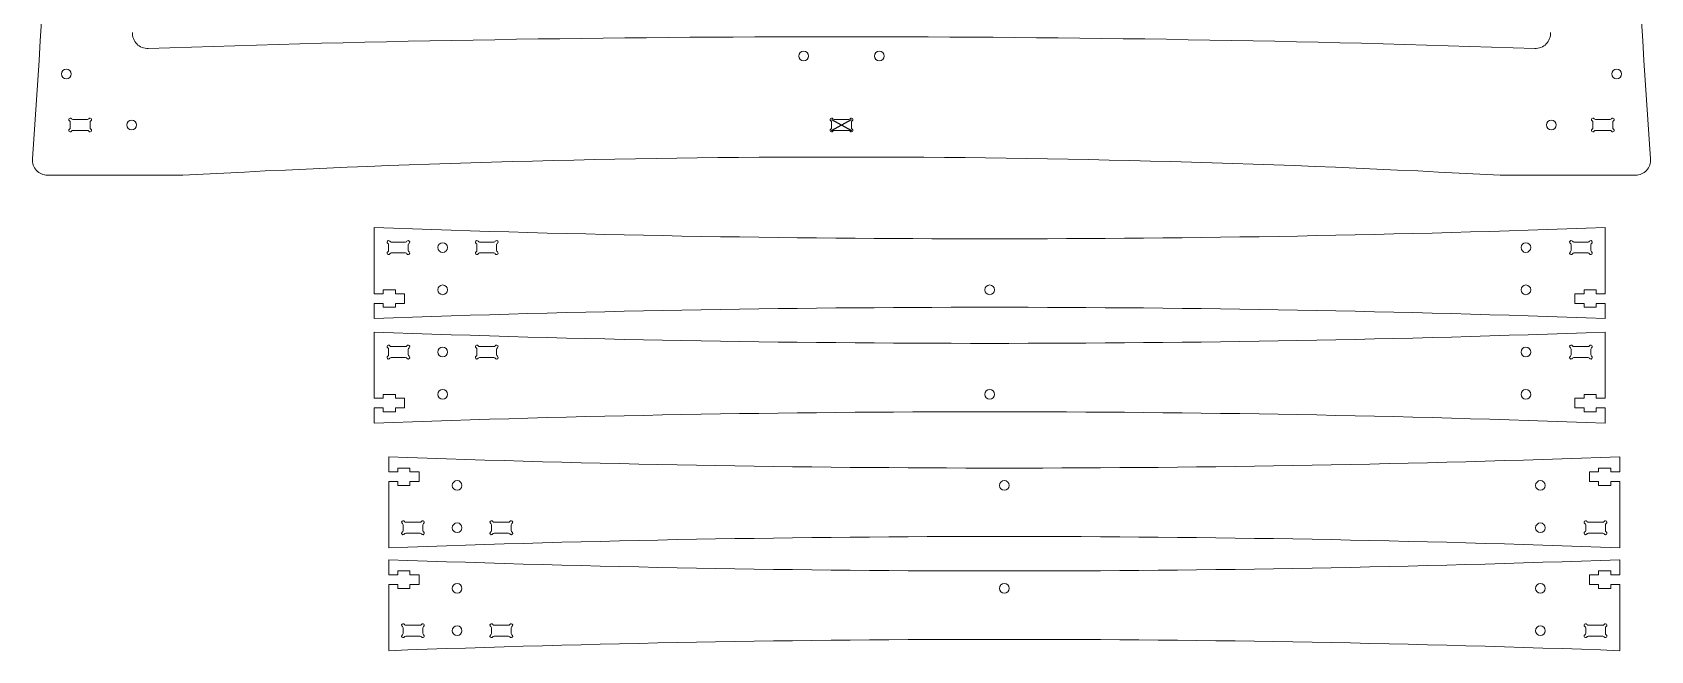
# Model space of a CAD drawing. Header units: millimetres. Extents: x 192 to 1330, y -609 to 15.
# Drawn here: x 192 to 726, y -569 to -365 of the extents above; entities that cross this region are included whole.
import ezdxf

# ---------------------------------------------------------------- set-up
doc = ezdxf.new("R2010")
doc.units = ezdxf.units.MM

msp = doc.modelspace()

# ---------------------------------------------------------------- linework, layer by layer
at = {"color": 7, "linetype": 'Continuous', "lineweight": 15}
for p, q in [((204.99, -396.1), (204.99, -394.24)), ((205.86, -393.37), (210.63, -393.37)), ((211.49, -394.24), (211.49, -396.1)), ((456.04, -396.1), (456.04, -394.24)), ((456.91, -393.37), (461.68, -393.37)), ((462.54, -394.24), (462.54, -396.1)), ((707.1, -396.1), (707.1, -394.24)), ((707.96, -393.37), (712.73, -393.37)), ((713.6, -394.24), (713.6, -396.1)), ((210.63, -396.97), (205.86, -396.97)), ((461.68, -396.97), (456.91, -396.97)), ((712.73, -396.97), (707.96, -396.97)), ((197.48, -411.76), (242.07, -411.76)), ((676.52, -411.76), (721.11, -411.76)), ((305.18, -429.01), (305.18, -450.82)), ((711.14, -450.82), (711.14, -429.01)), ((309.93, -436.53), (309.93, -434.67)), ((310.79, -433.8), (315.56, -433.8)), ((315.56, -437.4), (310.79, -437.4)), ((316.43, -434.67), (316.43, -436.53)), ((339.07, -434.67), (339.07, -436.53)), ((344.7, -433.8), (339.93, -433.8)), ((339.93, -437.4), (344.7, -437.4)), ((345.57, -436.53), (345.57, -434.67)), ((699.89, -434.67), (699.89, -436.53)), ((705.52, -433.8), (700.76, -433.8)), ((700.76, -437.4), (705.52, -437.4)), ((706.39, -436.53), (706.39, -434.67)), ((308.18, -450.82), (305.18, -450.82)), ((312.18, -449.55), (308.18, -449.55)), ((308.18, -449.55), (308.18, -450.82)), ((312.18, -450.82), (312.18, -449.55)), ((315.18, -450.82), (312.18, -450.82)), ((315.18, -454.02), (315.18, -450.82)), ((704.14, -450.82), (701.14, -450.82)), ((701.14, -450.82), (701.14, -454.02)), ((708.14, -449.55), (704.14, -449.55)), ((704.14, -449.55), (704.14, -450.82)), ((708.14, -450.82), (708.14, -449.55)), ((711.14, -450.82), (708.14, -450.82)), ((305.18, -454.02), (305.18, -459.01)), ((305.18, -454.02), (308.18, -454.02)), ((308.18, -454.02), (308.18, -455.29)), ((308.18, -455.29), (312.18, -455.29)), ((312.18, -454.02), (315.18, -454.02)), ((312.18, -455.29), (312.18, -454.02)), ((701.14, -454.02), (704.14, -454.02)), ((704.14, -454.02), (704.14, -455.29)), ((704.14, -455.29), (708.14, -455.29)), ((708.14, -455.29), (708.14, -454.02)), ((708.14, -454.02), (711.14, -454.02)), ((711.14, -459.01), (711.14, -454.02)), ((305.18, -463.48), (305.18, -485.29)), ((711.14, -485.29), (711.14, -463.48)), ((309.93, -471.01), (309.93, -469.14)), ((310.79, -468.27), (315.56, -468.27)), ((316.43, -469.14), (316.43, -471.01)), ((339.07, -469.14), (339.07, -471.01)), ((344.7, -468.27), (339.93, -468.27)), ((345.57, -471.01), (345.57, -469.14)), ((699.89, -469.14), (699.89, -471.01)), ((705.52, -468.27), (700.76, -468.27)), ((706.39, -471.01), (706.39, -469.14)), ((315.56, -471.87), (310.79, -471.87)), ((339.93, -471.87), (344.7, -471.87)), ((700.76, -471.87), (705.52, -471.87)), ((308.18, -485.29), (305.18, -485.29)), ((312.18, -484.02), (308.18, -484.02)), ((308.18, -484.02), (308.18, -485.29)), ((312.18, -485.29), (312.18, -484.02)), ((315.18, -485.29), (312.18, -485.29)), ((315.18, -488.49), (315.18, -485.29)), ((701.14, -485.29), (701.14, -488.49)), ((704.14, -485.29), (701.14, -485.29)), ((708.14, -484.02), (704.14, -484.02)), ((704.14, -484.02), (704.14, -485.29)), ((708.14, -485.29), (708.14, -484.02)), ((711.14, -485.29), (708.14, -485.29)), ((305.18, -488.49), (305.18, -493.48)), ((305.18, -488.49), (308.18, -488.49)), ((308.18, -488.49), (308.18, -489.76)), ((308.18, -489.76), (312.18, -489.76)), ((312.18, -489.76), (312.18, -488.49)), ((312.18, -488.49), (315.18, -488.49)), ((701.14, -488.49), (704.14, -488.49)), ((704.14, -488.49), (704.14, -489.76)), ((704.14, -489.76), (708.14, -489.76)), ((708.14, -489.76), (708.14, -488.49)), ((708.14, -488.49), (711.14, -488.49)), ((711.14, -493.48), (711.14, -488.49)), ((309.98, -509.6), (309.98, -504.61)), ((715.94, -504.61), (715.94, -509.6)), ((309.98, -509.6), (312.98, -509.6)), ((312.98, -508.33), (316.98, -508.33)), ((312.98, -509.6), (312.98, -508.33)), ((316.98, -508.33), (316.98, -509.6)), ((316.98, -509.6), (319.98, -509.6)), ((319.98, -509.6), (319.98, -512.8)), ((705.94, -512.8), (705.94, -509.6)), ((705.94, -509.6), (708.94, -509.6)), ((708.94, -508.33), (712.94, -508.33)), ((708.94, -509.6), (708.94, -508.33)), ((712.94, -508.33), (712.94, -509.6)), ((712.94, -509.6), (715.94, -509.6)), ((309.98, -534.61), (309.98, -512.8)), ((312.98, -512.8), (309.98, -512.8)), ((312.98, -514.07), (312.98, -512.8)), ((316.98, -514.07), (312.98, -514.07)), ((316.98, -512.8), (316.98, -514.07)), ((319.98, -512.8), (316.98, -512.8)), ((708.94, -512.8), (705.94, -512.8)), ((708.94, -514.07), (708.94, -512.8)), ((712.94, -514.07), (708.94, -514.07)), ((715.94, -512.8), (712.94, -512.8)), ((712.94, -512.8), (712.94, -514.07)), ((715.94, -512.8), (715.94, -534.61)), ((314.73, -527.09), (314.73, -528.96)), ((320.36, -526.23), (315.6, -526.23)), ((321.23, -528.96), (321.23, -527.09)), ((343.87, -528.96), (343.87, -527.09)), ((344.73, -526.23), (349.5, -526.23)), ((350.37, -527.09), (350.37, -528.96)), ((704.69, -528.96), (704.69, -527.09)), ((705.56, -526.23), (710.33, -526.23)), ((711.19, -527.09), (711.19, -528.96)), ((315.6, -529.83), (320.36, -529.83)), ((349.5, -529.83), (344.73, -529.83)), ((710.33, -529.83), (705.56, -529.83)), ((309.98, -543.54), (309.98, -538.55)), ((715.94, -538.55), (715.94, -543.54)), ((309.98, -543.54), (312.98, -543.54)), ((312.98, -542.27), (316.98, -542.27)), ((312.98, -543.54), (312.98, -542.27)), ((316.98, -542.27), (316.98, -543.54)), ((316.98, -543.54), (319.98, -543.54)), ((319.98, -543.54), (319.98, -546.74)), ((705.94, -543.54), (708.94, -543.54)), ((705.94, -546.74), (705.94, -543.54)), ((708.94, -542.27), (712.94, -542.27)), ((708.94, -543.54), (708.94, -542.27)), ((712.94, -542.27), (712.94, -543.54)), ((712.94, -543.54), (715.94, -543.54)), ((309.98, -568.55), (309.98, -546.74)), ((312.98, -546.74), (309.98, -546.74)), ((312.98, -548.01), (312.98, -546.74)), ((316.98, -548.01), (312.98, -548.01)), ((316.98, -546.74), (316.98, -548.01)), ((319.98, -546.74), (316.98, -546.74)), ((708.94, -546.74), (705.94, -546.74)), ((708.94, -548.01), (708.94, -546.74)), ((712.94, -548.01), (708.94, -548.01)), ((712.94, -546.74), (712.94, -548.01)), ((715.94, -546.74), (712.94, -546.74)), ((715.94, -546.74), (715.94, -568.55)), ((320.36, -560.17), (315.6, -560.17)), ((344.73, -560.17), (349.5, -560.17)), ((705.56, -560.17), (710.33, -560.17)), ((314.73, -561.03), (314.73, -562.9)), ((315.6, -563.77), (320.36, -563.77)), ((321.23, -562.9), (321.23, -561.03)), ((343.87, -562.9), (343.87, -561.03)), ((349.5, -563.77), (344.73, -563.77)), ((350.37, -561.03), (350.37, -562.9)), ((704.69, -562.9), (704.69, -561.03)), ((710.33, -563.77), (705.56, -563.77)), ((711.19, -561.03), (711.19, -562.9))]:
    msp.add_line(p, q, dxfattribs=at)
for p, q in [((456.04, -396.97), (462.54, -393.37)), ((456.04, -393.37), (462.54, -396.97))]:
    msp.add_line(p, q)
for centre in [(446.84, -372.43), (471.75, -372.43), (203.65, -378.35), (714.94, -378.35), (225.24, -395.17), (693.35, -395.17), (327.75, -435.6), (684.97, -435.6), (327.75, -449.55), (508.16, -449.55), (684.97, -449.55), (327.75, -470.07), (684.97, -470.07), (327.75, -484.02), (508.16, -484.02), (684.97, -484.02), (332.55, -514.07), (512.96, -514.07), (689.77, -514.07), (332.55, -528.03), (689.77, -528.03), (332.55, -548.01), (512.96, -548.01), (689.77, -548.01), (332.55, -561.97), (689.77, -561.97)]:
    msp.add_circle(centre, 1.6, dxfattribs=at)
for centre, radius, start, end in [((-2661.17, -198.37), 2861.24, 355.83115, 4.1616), ((3579.76, -198.37), 2861.24, 175.8384, 184.16885), ((230.47, -364.93), 5, 176.5227, 272.7674), ((459.29, -7164.19), 6798.11, 88.073058, 91.926942), ((688.12, -364.93), 5, 267.2326, 3.4773), ((204.99, -393.37), 0.5, 30, 240), ((204.49, -394.24), 0.5, 0, 60), ((205.86, -392.87), 0.5, 210, 270), ((210.63, -392.87), 0.5, 270, 330), ((211.49, -393.37), 0.5, 300, 150), ((211.99, -394.24), 0.5, 120, 180), ((456.04, -393.37), 0.5, 30, 240), ((455.54, -394.24), 0.5, 0, 60), ((456.91, -392.87), 0.5, 210, 270), ((461.68, -392.87), 0.5, 270, 330), ((462.54, -393.37), 0.5, 300, 150), ((463.04, -394.24), 0.5, 120, 180), ((707.1, -393.37), 0.5, 30, 240), ((706.6, -394.24), 0.5, 0, 60), ((707.96, -392.87), 0.5, 210, 270), ((712.73, -392.87), 0.5, 270, 330), ((713.6, -393.37), 0.5, 300, 150), ((714.1, -394.24), 0.5, 120, 180), ((204.99, -396.97), 0.5, 120, 330), ((204.49, -396.1), 0.5, 300, 0), ((205.86, -397.47), 0.5, 90, 150), ((210.63, -397.47), 0.5, 30, 90), ((211.49, -396.97), 0.5, 210, 60), ((211.99, -396.1), 0.5, 180, 240), ((456.04, -396.97), 0.5, 120, 330), ((455.54, -396.1), 0.5, 300, 0), ((456.91, -397.47), 0.5, 90, 150), ((461.68, -397.47), 0.5, 30, 90), ((462.54, -396.97), 0.5, 210, 60), ((463.04, -396.1), 0.5, 180, 240), ((707.1, -396.97), 0.5, 120, 330), ((706.6, -396.1), 0.5, 300, 0), ((707.96, -397.47), 0.5, 90, 150), ((712.73, -397.47), 0.5, 30, 90), ((713.6, -396.97), 0.5, 210, 60), ((714.1, -396.1), 0.5, 180, 240), ((197.48, -406.76), 5, 175.5072, 270), ((459.29, -4325.22), 3919.48, 86.82288, 93.17712), ((721.11, -406.76), 5, 270, 4.4928), ((508.16, 5104.3), 5537.03, 267.89912, 272.10088), ((309.93, -433.8), 0.5, 30, 240), ((309.93, -437.4), 0.5, 120, 330), ((309.43, -434.67), 0.5, 0, 60), ((309.43, -436.53), 0.5, 300, 0), ((310.79, -433.3), 0.5, 210, 270), ((310.79, -437.9), 0.5, 90, 150), ((315.56, -433.3), 0.5, 270, 330), ((315.56, -437.9), 0.5, 30, 90), ((316.43, -433.8), 0.5, 300, 150), ((316.43, -437.4), 0.5, 210, 60), ((316.93, -434.67), 0.5, 120, 180), ((316.93, -436.53), 0.5, 180, 240), ((339.07, -433.8), 0.5, 30, 240), ((339.07, -437.4), 0.5, 120, 330), ((338.57, -434.67), 0.5, 0, 60), ((338.57, -436.53), 0.5, 300, 0), ((339.93, -433.3), 0.5, 210, 270), ((339.93, -437.9), 0.5, 90, 150), ((344.7, -433.3), 0.5, 270, 330), ((344.7, -437.9), 0.5, 30, 90), ((345.57, -433.8), 0.5, 300, 150), ((345.57, -437.4), 0.5, 210, 60), ((346.07, -434.67), 0.5, 120, 180), ((346.07, -436.53), 0.5, 180, 240), ((699.89, -433.8), 0.5, 30, 240), ((699.89, -437.4), 0.5, 120, 330), ((699.39, -434.67), 0.5, 0, 60), ((699.39, -436.53), 0.5, 300, 0), ((700.76, -433.3), 0.5, 210, 270), ((700.76, -437.9), 0.5, 90, 150), ((705.52, -433.3), 0.5, 270, 330), ((705.52, -437.9), 0.5, 30, 90), ((706.39, -433.8), 0.5, 300, 150), ((706.39, -437.4), 0.5, 210, 60), ((706.89, -434.67), 0.5, 120, 180), ((706.89, -436.53), 0.5, 180, 240), ((508.16, -5992.33), 5537.03, 87.89912, 92.10088), ((508.16, 5069.83), 5537.03, 267.89912, 272.10088), ((309.93, -468.27), 0.5, 30, 240), ((309.43, -469.14), 0.5, 0, 60), ((310.79, -467.77), 0.5, 210, 270), ((315.56, -467.77), 0.5, 270, 330), ((316.43, -468.27), 0.5, 300, 150), ((316.93, -469.14), 0.5, 120, 180), ((339.07, -468.27), 0.5, 30, 240), ((338.57, -469.14), 0.5, 0, 60), ((339.93, -467.77), 0.5, 210, 270), ((344.7, -467.77), 0.5, 270, 330), ((345.57, -468.27), 0.5, 300, 150), ((346.07, -469.14), 0.5, 120, 180), ((699.89, -468.27), 0.5, 30, 240), ((699.39, -469.14), 0.5, 0, 60), ((700.76, -467.77), 0.5, 210, 270), ((705.52, -467.77), 0.5, 270, 330), ((706.39, -468.27), 0.5, 300, 150), ((706.89, -469.14), 0.5, 120, 180), ((309.93, -471.87), 0.5, 120, 330), ((309.43, -471.01), 0.5, 300, 0), ((310.79, -472.37), 0.5, 90, 150), ((315.56, -472.37), 0.5, 30, 90), ((316.43, -471.87), 0.5, 210, 60), ((316.93, -471.01), 0.5, 180, 240), ((339.07, -471.87), 0.5, 120, 330), ((338.57, -471.01), 0.5, 300, 0), ((339.93, -472.37), 0.5, 90, 150), ((344.7, -472.37), 0.5, 30, 90), ((345.57, -471.87), 0.5, 210, 60), ((346.07, -471.01), 0.5, 180, 240), ((699.89, -471.87), 0.5, 120, 330), ((699.39, -471.01), 0.5, 300, 0), ((700.76, -472.37), 0.5, 90, 150), ((705.52, -472.37), 0.5, 30, 90), ((706.39, -471.87), 0.5, 210, 60), ((706.89, -471.01), 0.5, 180, 240), ((508.16, -6026.8), 5537.03, 87.89912, 92.10088), ((512.96, 5028.7), 5537.03, 267.89912, 272.10088), ((314.73, -526.23), 0.5, 30, 240), ((314.23, -527.09), 0.5, 0, 60), ((315.6, -525.73), 0.5, 210, 270), ((320.36, -525.73), 0.5, 270, 330), ((321.23, -526.23), 0.5, 300, 150), ((321.73, -527.09), 0.5, 120, 180), ((343.87, -526.23), 0.5, 30, 240), ((343.37, -527.09), 0.5, 0, 60), ((344.73, -525.73), 0.5, 210, 270), ((349.5, -525.73), 0.5, 270, 330), ((350.37, -526.23), 0.5, 300, 150), ((350.87, -527.09), 0.5, 120, 180), ((704.69, -526.23), 0.5, 30, 240), ((704.19, -527.09), 0.5, 0, 60), ((705.56, -525.73), 0.5, 210, 270), ((710.33, -525.73), 0.5, 270, 330), ((711.19, -526.23), 0.5, 300, 150), ((711.69, -527.09), 0.5, 120, 180), ((512.96, -6067.93), 5537.03, 87.89912, 92.10088), ((314.73, -529.83), 0.5, 120, 330), ((314.23, -528.96), 0.5, 300, 0), ((315.6, -530.33), 0.5, 90, 150), ((320.36, -530.33), 0.5, 30, 90), ((321.23, -529.83), 0.5, 210, 60), ((321.73, -528.96), 0.5, 180, 240), ((343.87, -529.83), 0.5, 120, 330), ((343.37, -528.96), 0.5, 300, 0), ((344.73, -530.33), 0.5, 90, 150), ((349.5, -530.33), 0.5, 30, 90), ((350.37, -529.83), 0.5, 210, 60), ((350.87, -528.96), 0.5, 180, 240), ((704.69, -529.83), 0.5, 120, 330), ((704.19, -528.96), 0.5, 300, 0), ((705.56, -530.33), 0.5, 90, 150), ((710.33, -530.33), 0.5, 30, 90), ((711.19, -529.83), 0.5, 210, 60), ((711.69, -528.96), 0.5, 180, 240), ((512.96, 4994.76), 5537.03, 267.89912, 272.10088), ((314.73, -560.17), 0.5, 30, 240), ((315.6, -559.67), 0.5, 210, 270), ((320.36, -559.67), 0.5, 270, 330), ((321.23, -560.17), 0.5, 300, 150), ((343.87, -560.17), 0.5, 30, 240), ((344.73, -559.67), 0.5, 210, 270), ((349.5, -559.67), 0.5, 270, 330), ((350.37, -560.17), 0.5, 300, 150), ((704.69, -560.17), 0.5, 30, 240), ((705.56, -559.67), 0.5, 210, 270), ((710.33, -559.67), 0.5, 270, 330), ((711.19, -560.17), 0.5, 300, 150), ((512.96, -6101.87), 5537.03, 87.89912, 92.10088), ((314.73, -563.77), 0.5, 120, 330), ((314.23, -561.03), 0.5, 0, 60), ((314.23, -562.9), 0.5, 300, 0), ((315.6, -564.27), 0.5, 90, 150), ((320.36, -564.27), 0.5, 30, 90), ((321.23, -563.77), 0.5, 210, 60), ((321.73, -561.03), 0.5, 120, 180), ((321.73, -562.9), 0.5, 180, 240), ((343.87, -563.77), 0.5, 120, 330), ((343.37, -561.03), 0.5, 0, 60), ((343.37, -562.9), 0.5, 300, 0), ((344.73, -564.27), 0.5, 90, 150), ((349.5, -564.27), 0.5, 30, 90), ((350.37, -563.77), 0.5, 210, 60), ((350.87, -561.03), 0.5, 120, 180), ((350.87, -562.9), 0.5, 180, 240), ((704.69, -563.77), 0.5, 120, 330), ((704.19, -561.03), 0.5, 0, 60), ((704.19, -562.9), 0.5, 300, 0), ((705.56, -564.27), 0.5, 90, 150), ((710.33, -564.27), 0.5, 30, 90), ((711.19, -563.77), 0.5, 210, 60), ((711.69, -561.03), 0.5, 120, 180), ((711.69, -562.9), 0.5, 180, 240)]:
    msp.add_arc(centre, radius, start, end, dxfattribs=at)

doc.saveas('drawing.dxf')
